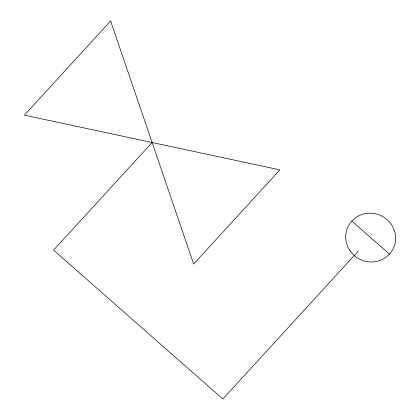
<?xml version="1.0" encoding="UTF-8"?>
<svg xmlns="http://www.w3.org/2000/svg" width="420" height="420" viewBox="0 0 420 420"><rect width="100%" height="100%" fill="white"/><g stroke="black" fill="none" stroke-linecap="round" stroke-linejoin="round"><path stroke-width="0.63" d="M152.129 142.517L53.582 250.126L222.836 399L358.334 251.039M351.85 221.046L389.456 254.126M110.612 21L24.386 115.159L279.867 169.874L193.641 264.033L110.612 21M350.354 251.249A25.116 24.239 24.8 0 0 393.388 248.257A25.116 24.239 24.8 0 0 368.209 213.255A25.116 24.239 24.8 0 0 350.354 251.249"/></g></svg>
